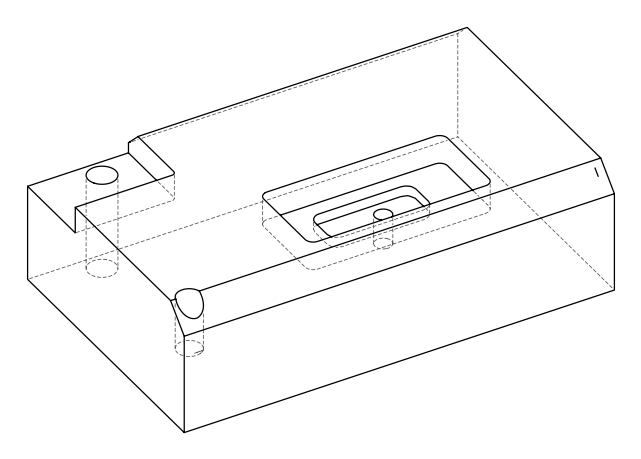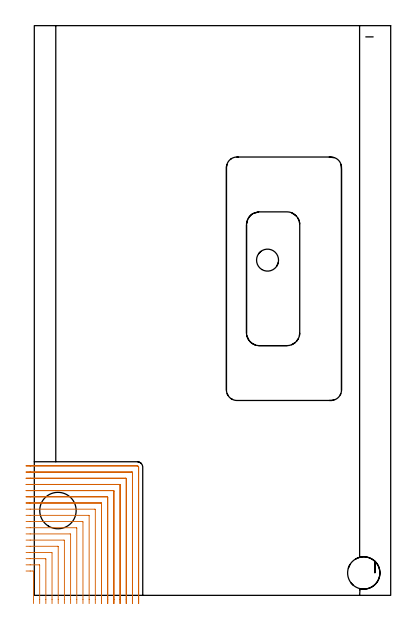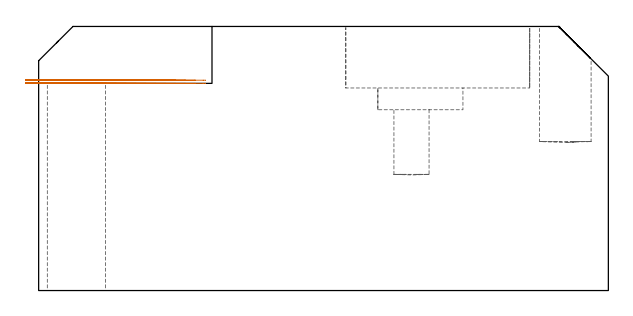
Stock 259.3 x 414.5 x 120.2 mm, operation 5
(PLAN: 10 operations, 7 tool changes, 144 min)
(1 INDEXABLE_INSERT_DRILL_BLIND_HOLE_FROM_SOLID | STEP1POCKET | NXT0302_018 | 0.22 min | 22756 mm3)
(2 INDEXABLE_INSERT_DRILL_BLIND_HOLE_FROM_SOLID_1 | STEP1POCKET_1 | NXT0302_003 | 0.14 min | 13525 mm3)
(3 AREA_MILL | FG_CHAMFER_SURFACE | UGT0205_001 | 26.47 min | 104022 mm3)
(4 AREA_MILL_1 | FG_CHAMFER_SURFACE_1 | UGT0205_001 | 15.49 min | 39494 mm3)
(5 MILL_CORNER_NOTCH_RECTANGULAR | CORNER_NOTCH_RECTANGULAR | NXT0201_008 | Follow Part, ap 1.5, ae 75% | 76.09 min | 197639 mm3)
(6 MILL_RECTANGULAR_POCKET | POCKET_RECTANGULAR_STRAIGHT | UGT0201_133 | Follow Part, ap 3.75, ae 75% | 22.29 min | 408066 mm3)
(7 MILL_RECTANGULAR_POCKET_1 | POCKET_RECTANGULAR_STRAIGHT_1 | UGT0201_133 | Follow Part, ap 3.75, ae 75% | 2.37 min | 34599 mm3)
(8 SPOT_DRILL | STEP1HOLE | NXT0321_9005460120000 | 0.05 min | 132 mm3)
(9 DRILL_THROUGH_HOLE_INTO_CENTER | STEP1HOLE | NXT0301_065 | 0.4 min | 6388 mm3)
(10 DRILL_TO_ENLARGE_THROUGH_HOLE | STEP1HOLE | UGT0301_388 | 0.43 min | 45456 mm3)
(TOOL NXT0302_018 | Index. Insert Drill 23.5mm [880-D2350L25-03] | D23.5 PA176 FL71 Z2)
(TOOL NXT0302_003 | Index. Insert Drill 16mm [880-D1600L20-05] | D16 PA176 FL80 Z2)
(TOOL UGT0205_001 | Chamfer Mill 20 x 3 x 45 deg. | D20 FL50 Z2)
(TOOL NXT0201_008 | ENDMILL 6mm [2P460-0600-NA 1630] | D6 FL26 Z6)
(TOOL UGT0201_133 | Carbide End Mill 15.0 | D15 FL30 Z4)
(TOOL NXT0321_9005460120000 | NC Spot Drill, 142deg, 12mm, Carbide, Uncoated | D12 PA142 FL30 Z2)
(TOOL NXT0301_065 | Carbide Drill 9.4mm [860.1-0940-075A1-MM 2214] | D9.4 PA140 FL98 Z2)
(TOOL UGT0301_388 | Twist Drill 26.5 mm | D26.5 PA118 FL165 Z2)
(OP 5 MILL_CORNER_NOTCH_RECTANGULAR, part 2 of 2)
G0 Z130.2
X48.9 Y-6.
Z95.739
G1 Y-3.
Y66.903 F500.
G3 X48.603 Y67.2 R0.3
G1 X-3.
X-6. F250.
G0 Z130.2
X53.4 Y-6.
Z95.739
G1 Y-3.
Y71.403 F500.
G3 X53.103 Y71.7 R0.3
G1 X-3.
X-6. F250.
G0 Z130.2
X57.9 Y-6.
Z95.739
G1 Y-3.
Y75.903 F500.
G3 X57.603 Y76.2 R0.3
G1 X-3.
X-6. F250.
G0 Z130.2
X62.4 Y-6.
Z95.739
G1 Y-3.
Y80.403 F500.
G3 X62.103 Y80.7 R0.3
G1 X-3.
X-6. F250.
G0 Z130.2
X66.9 Y-6.
Z95.739
G1 Y-3.
Y84.903 F500.
G3 X66.603 Y85.2 R0.3
G1 X-3.
X-6. F250.
G0 Z130.2
X71.4 Y-6.
Z95.739
G1 Y-3.
Y89.403 F500.
G3 X71.103 Y89.7 R0.3
G1 X-3.
X-6. F250.
G0 Z130.2
X75.9 Y-6.
Z95.739
G1 Y-3.
Y93.2 F500.
G3 X74.9 Y94.2 R1.
G1 X-3.
X-6. F250.
G0 Z130.2
X-0.6 Y-5.939
Z94.3
G1 Y-2.939
Y17.405 F500.
G3 X-0.895 Y17.7 R0.3
G1 X-3.
X-6. F250.
G0 Z130.2
X3.9 Y-6.
Z94.3
G1 Y-3.
Y21.905 F500.
G3 X3.605 Y22.2 R0.3
G1 X-3.
X-6. F250.
G0 Z130.2
X8.4 Y-6.
Z94.3
G1 Y-3.
Y26.405 F500.
G3 X8.105 Y26.7 R0.3
G1 X-3.
X-6. F250.
G0 Z130.2
X12.9 Y-6.
Z94.3
G1 Y-3.
Y30.905 F500.
G3 X12.605 Y31.2 R0.3
G1 X-3.
X-6. F250.
G0 Z130.2
X17.4 Y-6.
Z94.3
G1 Y-3.
Y35.404 F500.
G3 X17.104 Y35.7 R0.3
G1 X-3.
X-6. F250.
G0 Z130.2
X21.9 Y-6.
Z94.3
G1 Y-3.
Y39.904 F500.
G3 X21.604 Y40.2 R0.3
G1 X-3.
X-6. F250.
G0 Z130.2
X26.4 Y-6.
Z94.3
G1 Y-3.
Y44.404 F500.
G3 X26.104 Y44.7 R0.3
G1 X-3.
X-6. F250.
G0 Z130.2
X30.9 Y-6.
Z94.3
G1 Y-3.
Y48.904 F500.
G3 X30.604 Y49.2 R0.3
G1 X-3.
X-6. F250.
G0 Z130.2
X35.4 Y-6.
Z94.3
G1 Y-3.
Y53.404 F500.
G3 X35.104 Y53.7 R0.3
G1 X-3.
X-6. F250.
G0 Z130.2
X39.9 Y-6.
Z94.3
G1 Y-3.
Y57.904 F500.
G3 X39.604 Y58.2 R0.3
G1 X-3.
X-6. F250.
G0 Z130.2
X44.4 Y-6.
Z94.3
G1 Y-3.
Y62.403 F500.
G3 X44.103 Y62.7 R0.3
G1 X-3.
X-6. F250.
G0 Z130.2
X48.9 Y-6.
Z94.3
G1 Y-3.
Y66.903 F500.
G3 X48.603 Y67.2 R0.3
G1 X-3.
X-6. F250.
G0 Z130.2
X53.4 Y-6.
Z94.3
G1 Y-3.
Y71.403 F500.
G3 X53.103 Y71.7 R0.3
G1 X-3.
X-6. F250.
G0 Z130.2
X57.9 Y-6.
Z94.3
G1 Y-3.
Y75.903 F500.
G3 X57.603 Y76.2 R0.3
G1 X-3.
X-6. F250.
G0 Z130.2
X62.4 Y-6.
Z94.3
G1 Y-3.
Y80.403 F500.
G3 X62.103 Y80.7 R0.3
G1 X-3.
X-6. F250.
G0 Z130.2
X66.9 Y-6.
Z94.3
G1 Y-3.
Y84.903 F500.
G3 X66.603 Y85.2 R0.3
G1 X-3.
X-6. F250.
G0 Z130.2
X71.4 Y-6.
Z94.3
G1 Y-3.
Y89.403 F500.
G3 X71.103 Y89.7 R0.3
G1 X-3.
X-6. F250.
G0 Z130.2
X75.9 Y-6.
Z94.3
G1 Y-3.
Y93.2 F500.
G3 X74.9 Y94.2 R1.
G1 X-3.
X-6. F250.
G0 Z130.2
M5
M2
